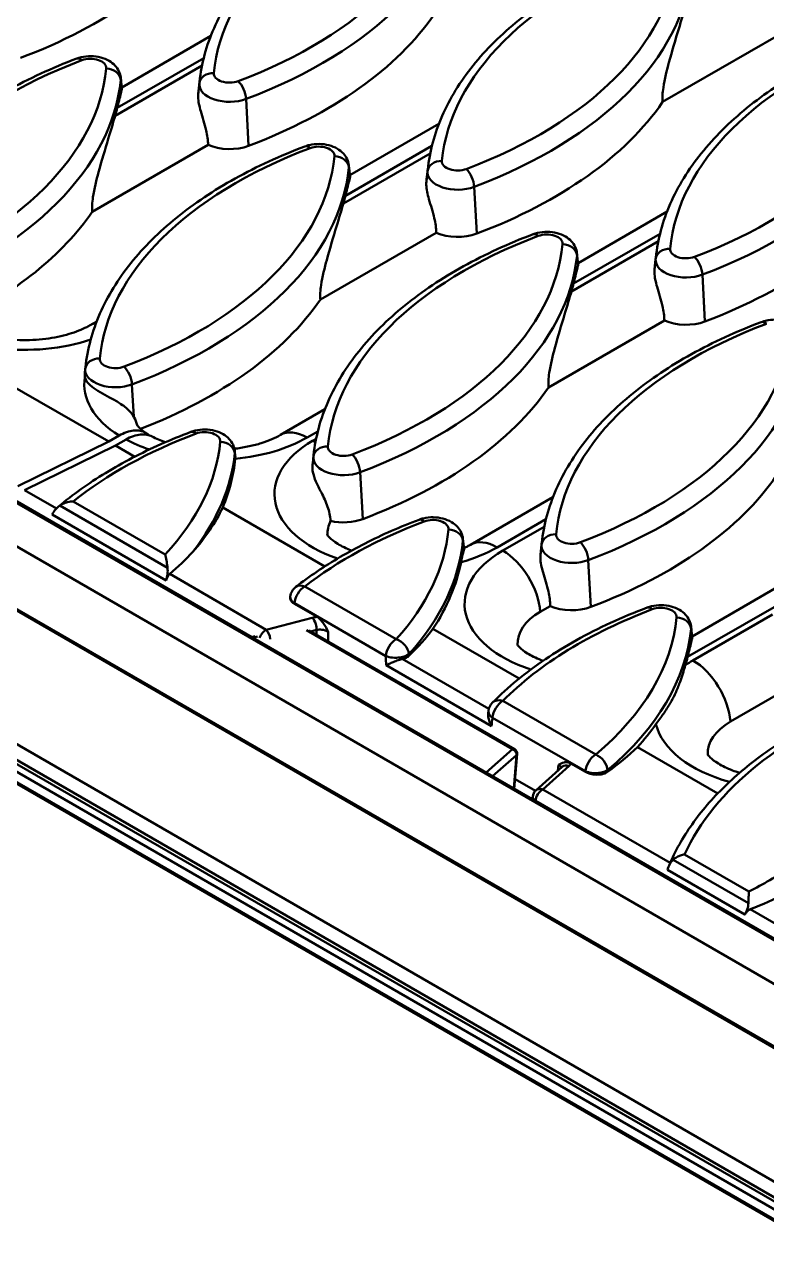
# Model space of a CAD drawing. Header units: millimetres. Extents: x 0 to 2219, y -32 to 1188.
# Drawn here: x 194.9 to 225.6, y 171.1 to 222 of the extents above; entities that cross this region are included whole.
import ezdxf

# ---------------------------------------------------------------- set-up
doc = ezdxf.new("R2010")
doc.units = ezdxf.units.MM
doc.header["$LTSCALE"] = 2
doc.layers.add('Sichtbar (ISO)', color=7, linetype='Continuous', lineweight=50)
doc.layers.add('Sichtbar schmal (ISO)', color=7, linetype='Continuous', lineweight=50)

msp = doc.modelspace()

# ---------------------------------------------------------------- linework, layer by layer
at = {"layer": 'Sichtbar (ISO)'}
for p, q in [((198.9602, 219.3924), (202.6393, 221.5165)), ((221.3096, 218.7888), (226.0984, 221.5536)), ((198.9169, 219.7955), (198.9672, 219.3264)), ((202.1743, 219.6226), (202.1326, 219.2337)), ((208.3883, 215.7635), (212.0674, 217.8876)), ((197.7394, 214.2528), (202.5282, 217.0175)), ((208.345, 216.1666), (208.3953, 215.6975)), ((211.6024, 215.9938), (211.5607, 215.6048)), ((217.8163, 212.1346), (221.4955, 214.2588)), ((207.1675, 210.6239), (211.9563, 213.3887)), ((217.7731, 212.5377), (217.8234, 212.0686)), ((221.0305, 212.3649), (220.9888, 211.9759)), ((197.6604, 209.5697), (197.9252, 209.7227)), ((216.5956, 206.995), (221.3843, 209.7598)), ((197.4603, 207.8288), (197.4383, 207.6236)), ((194.1591, 207.2183), (198.4211, 204.7577)), ((205.5171, 205.0336), (207.3533, 206.0938)), ((198.8544, 205.0078), (198.4211, 204.7577)), ((198.4211, 204.7577), (194.6639, 202.9141)), ((194.9467, 202.7508), (198.704, 204.5944)), ((198.704, 204.5944), (199.1373, 204.8445)), ((198.704, 204.5944), (199.4984, 204.1357)), ((203.6309, 204.3728), (203.6537, 204.1603)), ((206.8884, 204.1999), (206.8508, 203.8495)), ((334.6797, 121.4207), (193.2583, 203.0704)), ((213.3738, 200.4975), (216.7814, 202.4649)), ((191.6027, 202.1623), (333.024, 120.5126)), ((203.1326, 202.0375), (207.3514, 199.6017)), ((213.059, 200.7439), (213.1058, 200.3079)), ((216.3165, 200.5711), (216.2747, 200.1821)), ((222.5304, 196.7119), (226.2095, 198.836)), ((205.9203, 198.316), (205.927, 198.3638)), ((205.927, 198.3638), (205.927, 198.3638)), ((206.0955, 198.0573), (207.0303, 197.5175)), ((216.2559, 197.7267), (216.6703, 197.966)), ((215.1992, 192.0494), (206.7124, 196.9493)), ((211.8198, 197.0219), (215.3805, 194.9662)), ((222.4871, 197.115), (222.5375, 196.6459)), ((204.3261, 196.6804), (204.4727, 196.7168)), ((224.1127, 193.1906), (226.0984, 194.3371)), ((214.1019, 193.5487), (214.1126, 193.6295)), ((190.5127, 192.9936), (331.9341, 111.344)), ((215.1798, 190.414), (215.2986, 191.8598)), ((220.2739, 192.1409), (223.5909, 190.2259)), ((217.1564, 191.3194), (216.0716, 190.3482)), ((217.523, 191.4596), (218.1238, 191.1127)), ((215.2129, 190.8171), (216.0541, 190.3315)), ((215.9419, 190.1027), (215.926, 189.9832))]:
    msp.add_line(p, q, dxfattribs=at)
for centre, radius, start, end in [((206.5212, 198.2805), 0.6, 127.94478, 172.01848), ((214.7078, 193.554), 0.6, 135.26659, 172.46904), ((215.0992, 191.8762), 0.2, 355.30307, 60), ((216.3384, 190.0502), 0.4, 131.8371, 172.44909)]:
    msp.add_arc(centre, radius, start, end, dxfattribs=at)
for centre, major_axis, ratio, start_param, end_param in [((183.7747, 230.3093), (20.085, 0), 0.5773503, 5.2921002, 5.9067594), ((193.2028, 226.6804), (20.085, 0), 0.5773503, 5.2921002, 5.9067594), ((202.6309, 223.0515), (20.085, 0), 0.5773503, 5.2921002, 5.9067594), ((179.0607, 220.1485), (19.91, 0), 0.5773503, 6.1148977, 6.1429316), ((203.4135, 217.6769), (-1.445, 0), 0.5773503, 0.9113221, 2.1505075), ((212.059, 219.4227), (20.085, 0), 0.5773503, 5.2921002, 5.9067594), ((188.4888, 216.5196), (19.91, 0), 0.5773503, 6.1148977, 6.1429316), ((179.0607, 218.5155), (20.085, 0), 0.5773503, 5.4166138, 5.9067594), ((212.8416, 214.048), (-1.445, 0), 0.5773503, 0.9113221, 2.1505075), ((197.9169, 212.8907), (19.91, 0), 0.5773503, 6.1148977, 6.1429316), ((188.4888, 214.8866), (20.085, 0), 0.5773503, 5.3071144, 5.9067594), ((222.2697, 210.4191), (-1.445, 0), 0.5773503, 0.9113221, 2.1505075), ((198.6995, 207.516), (-1.27, 0), 0.5773503, 6.2270729, 6.4076939), ((217.3101, 206.9125), (-19.91, 0), 0.5773503, 6.221282, 6.2270729), ((197.9169, 211.2577), (20.085, 0), 0.5773503, 5.2921002, 5.9067594), ((183.7747, 204.7257), (19.91, 0), 0.5773503, 6.0471357, 6.2245027), ((203.5877, 202.21), (-0.1295, -2.2667), 0.0319642, 3.7436046, 3.7659191), ((207.345, 207.6288), (20.085, 0), 0.5773503, 5.2921002, 5.9067594), ((183.8669, 205.4081), (-19.832, 1.2008), 0.5326124, 2.7438187, 2.9321603), ((210.6619, 200.9564), (-3.2, 0), 0.5773503, 5.9963213, 6.318229), ((208.1275, 202.2542), (-1.445, 0), 0.5773503, 1.191619, 2.1505075), ((193.2464, 203.1162), (10.167, 1.2667), 0.6481527, 5.4865256, 5.6452602), ((193.2028, 201.0969), (19.91, 0), 0.5773503, 5.9208095, 6.168364), ((217.5556, 198.6253), (-1.445, 0), 0.5773503, 0.9113221, 2.1505075), ((218.5187, 196.4203), (-3.2, 0), 0.5773503, 5.4977871, 6.318229), ((193.295, 201.6431), (-19.8466, 1.2017), 0.5326124, 2.6852934, 2.8054483), ((202.6309, 197.468), (19.91, 0), 0.5773503, 6.113211, 6.1429316), ((202.6309, 197.468), (19.91, 0), 0.5773503, 5.801332, 5.8919846), ((226.3754, 191.8842), (-3.2, 0), 0.5773503, 5.4977871, 6.318229), ((202.7232, 197.878), (-19.8612, 1.2026), 0.5326124, 2.5664019, 2.685694), ((234.2068, 185.3073), (13.0155, -0.0372), 0.6083226, 2.8830023, 2.885362), ((219.406, 190.2201), (11.3916, 1.4861), 0.5243692, 5.1494974, 5.3011104)]:
    msp.add_ellipse(centre, major_axis=major_axis, ratio=ratio, start_param=start_param, end_param=end_param, dxfattribs=at)
for points, knots in [([(211.2452, 228.7485), (210.2204, 228.3611), (209.2554, 227.9176), (207.4771, 226.9308), (206.6637, 226.3876), (205.2165, 225.2158), (204.5826, 224.5871), (203.519, 223.2607), (203.0894, 222.5628), (202.4573, 221.1199), (202.2551, 220.3747), (202.1743, 219.6226)], [2.93590568, 2.93590568, 2.93590568, 2.93590568, 3.12174204, 3.12174204, 3.30757839, 3.30757839, 3.49341475, 3.49341475, 3.67925111, 3.67925111, 3.86508746, 3.86508746, 3.86508746, 3.86508746]), ([(220.6733, 225.1196), (219.6485, 224.7322), (218.6835, 224.2887), (216.9052, 223.302), (216.0918, 222.7587), (214.6446, 221.5869), (214.0107, 220.9582), (212.9471, 219.6318), (212.5175, 218.934), (211.8853, 217.491), (211.6832, 216.7459), (211.6024, 215.9938)], [2.93590568, 2.93590568, 2.93590568, 2.93590568, 3.12174204, 3.12174204, 3.30757839, 3.30757839, 3.49341475, 3.49341475, 3.67925111, 3.67925111, 3.86508746, 3.86508746, 3.86508746, 3.86508746]), ([(222.2596, 222.7592), (222.1802, 222.4899), (222.0838, 222.1646), (221.8475, 221.3787), (221.7025, 220.9067), (221.4885, 220.1184), (221.3913, 219.7328), (221.3258, 219.2858), (221.313, 219.1733), (221.3019, 218.966), (221.3029, 218.8708), (221.3096, 218.7888)], [-1.1741314, -1.1741314, -1.1741314, -1.1741314, -0.8282199, -0.8282199, -0.4165788, -0.4165788, -0.1554996, -0.1554996, -0.0777498, -0.0777498, -0.0059838, -0.0059838, -0.0059838, -0.0059838]), ([(230.1013, 221.4907), (229.0765, 221.1033), (228.1116, 220.6598), (226.3333, 219.6731), (225.5199, 219.1299), (224.0727, 217.958), (223.4388, 217.3293), (222.3752, 216.003), (221.9456, 215.3051), (221.3134, 213.8621), (221.1113, 213.117), (221.0305, 212.3649)], [2.93590568, 2.93590568, 2.93590568, 2.93590568, 3.12174204, 3.12174204, 3.30757839, 3.30757839, 3.49341475, 3.49341475, 3.67925111, 3.67925111, 3.86508746, 3.86508746, 3.86508746, 3.86508746]), ([(198.9169, 219.7955), (198.9069, 219.8883), (198.8808, 219.9775), (198.8029, 220.1461), (198.7488, 220.223), (198.6143, 220.3703), (198.5308, 220.4341), (198.3318, 220.5524), (198.2138, 220.5985), (197.9605, 220.665), (197.8243, 220.6822), (197.5526, 220.6848), (197.4172, 220.6705), (197.2235, 220.6244), (197.1628, 220.6061), (197.103, 220.5835)], [0.8473015, 0.8473015, 0.8473015, 0.8473015, 1.0461813, 1.0461813, 1.2705319, 1.2705319, 1.5560441, 1.5560441, 1.9290652, 1.9290652, 2.3395873, 2.3395873, 2.7469542, 2.7469542, 2.9359057, 2.9359057, 2.9359057, 2.9359057]), ([(197.103, 220.5835), (196.0782, 220.1961), (195.1133, 219.7526), (193.335, 218.7659), (192.5216, 218.2227), (191.0744, 217.0508), (190.4404, 216.4221), (189.3769, 215.0958), (188.9473, 214.3979), (188.3151, 212.9549), (188.1129, 212.2098), (188.0322, 211.4577)], [2.93590568, 2.93590568, 2.93590568, 2.93590568, 3.12174204, 3.12174204, 3.30757839, 3.30757839, 3.49341475, 3.49341475, 3.67925111, 3.67925111, 3.86508746, 3.86508746, 3.86508746, 3.86508746]), ([(198.9624, 219.2874), (198.96, 219.2793), (198.9576, 219.2709), (198.9161, 219.1255), (198.8658, 218.9135), (198.7984, 218.6365), (198.787, 218.5899), (198.7752, 218.5415)], [0.70958265, 0.70958265, 0.70958265, 0.70958265, 0.73010989, 0.73010989, 1.0546565, 1.0546565, 1.11670002, 1.11670002, 1.11670002, 1.11670002]), ([(202.1224, 219.1361), (202.1248, 219.1598), (202.1272, 219.1833), (202.1307, 219.2157), (202.1316, 219.2247), (202.1326, 219.2337)], [0.709582647, 0.709582647, 0.709582647, 0.709582647, 0.73010989, 0.73010989, 0.738013886, 0.738013886, 0.738013886, 0.738013886]), ([(202.5282, 217.0175), (202.5248, 217.2056), (202.4973, 217.4098), (202.3889, 217.8816), (202.2979, 218.1523), (202.1992, 218.5023), (202.1722, 218.6065), (202.1324, 218.8091), (202.1201, 218.9076), (202.1164, 219.0422), (202.118, 219.0895), (202.1224, 219.1361)], [0.04336489, 0.04336489, 0.04336489, 0.04336489, 0.19996601, 0.19996601, 0.39993202, 0.39993202, 0.47560066, 0.47560066, 0.55126929, 0.55126929, 0.59299387, 0.59299387, 0.59299387, 0.59299387]), ([(198.6894, 218.2231), (198.6099, 217.9538), (198.5136, 217.6285), (198.2773, 216.8426), (198.1323, 216.3706), (197.9183, 215.5823), (197.8211, 215.1967), (197.7555, 214.7497), (197.7428, 214.6372), (197.7317, 214.43), (197.7326, 214.3347), (197.7394, 214.2528)], [-1.1741314, -1.1741314, -1.1741314, -1.1741314, -0.8282199, -0.8282199, -0.4165788, -0.4165788, -0.1554996, -0.1554996, -0.0777498, -0.0777498, -0.0059838, -0.0059838, -0.0059838, -0.0059838]), ([(206.5311, 216.9546), (205.5063, 216.5672), (204.5414, 216.1237), (202.7631, 215.137), (201.9497, 214.5938), (200.5025, 213.4219), (199.8685, 212.7932), (198.805, 211.4669), (198.3754, 210.769), (197.7432, 209.3261), (197.541, 208.5809), (197.4603, 207.8288)], [2.93590568, 2.93590568, 2.93590568, 2.93590568, 3.12174204, 3.12174204, 3.30757839, 3.30757839, 3.49341475, 3.49341475, 3.67925111, 3.67925111, 3.86508746, 3.86508746, 3.86508746, 3.86508746]), ([(208.345, 216.1666), (208.335, 216.2594), (208.3089, 216.3486), (208.231, 216.5172), (208.1769, 216.5941), (208.0424, 216.7414), (207.9589, 216.8052), (207.7599, 216.9235), (207.6419, 216.9696), (207.3885, 217.0362), (207.2524, 217.0533), (206.9807, 217.0559), (206.8453, 217.0416), (206.6516, 216.9955), (206.5909, 216.9772), (206.5311, 216.9546)], [0.8473015, 0.8473015, 0.8473015, 0.8473015, 1.0461813, 1.0461813, 1.2705319, 1.2705319, 1.5560441, 1.5560441, 1.9290652, 1.9290652, 2.3395873, 2.3395873, 2.7469542, 2.7469542, 2.9359057, 2.9359057, 2.9359057, 2.9359057]), ([(208.3905, 215.6585), (208.3881, 215.6504), (208.3857, 215.6421), (208.3442, 215.4967), (208.2939, 215.2846), (208.2265, 215.0076), (208.2151, 214.961), (208.2033, 214.9126)], [0.70958265, 0.70958265, 0.70958265, 0.70958265, 0.73010989, 0.73010989, 1.0546565, 1.0546565, 1.11670002, 1.11670002, 1.11670002, 1.11670002]), ([(211.5505, 215.5072), (211.5529, 215.5309), (211.5553, 215.5545), (211.5588, 215.5869), (211.5597, 215.5959), (211.5607, 215.6048)], [0.709582647, 0.709582647, 0.709582647, 0.709582647, 0.73010989, 0.73010989, 0.738013886, 0.738013886, 0.738013886, 0.738013886]), ([(211.9563, 213.3887), (211.9529, 213.5768), (211.9254, 213.781), (211.817, 214.2527), (211.726, 214.5234), (211.6273, 214.8735), (211.6002, 214.9777), (211.5605, 215.1802), (211.5482, 215.2787), (211.5445, 215.4133), (211.5461, 215.4607), (211.5505, 215.5072)], [0.04336489, 0.04336489, 0.04336489, 0.04336489, 0.19996601, 0.19996601, 0.39993202, 0.39993202, 0.47560066, 0.47560066, 0.55126929, 0.55126929, 0.59299387, 0.59299387, 0.59299387, 0.59299387]), ([(208.1175, 214.5942), (208.038, 214.3249), (207.9416, 213.9997), (207.7054, 213.2137), (207.5604, 212.7417), (207.3463, 211.9534), (207.2492, 211.5678), (207.1836, 211.1208), (207.1708, 211.0083), (207.1598, 210.8011), (207.1607, 210.7058), (207.1675, 210.6239)], [-1.1741314, -1.1741314, -1.1741314, -1.1741314, -0.8282199, -0.8282199, -0.4165788, -0.4165788, -0.1554996, -0.1554996, -0.0777498, -0.0777498, -0.0059838, -0.0059838, -0.0059838, -0.0059838]), ([(215.9592, 213.3257), (214.9344, 212.9383), (213.9695, 212.4949), (212.1911, 211.5081), (211.3778, 210.9649), (209.9306, 209.793), (209.2966, 209.1644), (208.2331, 207.838), (207.8034, 207.1401), (207.1713, 205.6972), (206.9691, 204.952), (206.8884, 204.1999)], [2.93590568, 2.93590568, 2.93590568, 2.93590568, 3.12174204, 3.12174204, 3.30757839, 3.30757839, 3.49341475, 3.49341475, 3.67925111, 3.67925111, 3.86508746, 3.86508746, 3.86508746, 3.86508746]), ([(217.7731, 212.5377), (217.7631, 212.6305), (217.737, 212.7197), (217.6591, 212.8884), (217.605, 212.9652), (217.4705, 213.1126), (217.3869, 213.1764), (217.188, 213.2947), (217.07, 213.3407), (216.8166, 213.4073), (216.6805, 213.4245), (216.4088, 213.4271), (216.2734, 213.4127), (216.0797, 213.3667), (216.019, 213.3483), (215.9592, 213.3257)], [0.8473015, 0.8473015, 0.8473015, 0.8473015, 1.0461813, 1.0461813, 1.2705319, 1.2705319, 1.5560441, 1.5560441, 1.9290652, 1.9290652, 2.3395873, 2.3395873, 2.7469542, 2.7469542, 2.9359057, 2.9359057, 2.9359057, 2.9359057]), ([(217.8186, 212.0296), (217.8162, 212.0215), (217.8138, 212.0132), (217.7723, 211.8678), (217.722, 211.6558), (217.6545, 211.3787), (217.6432, 211.3322), (217.6314, 211.2838)], [0.70958265, 0.70958265, 0.70958265, 0.70958265, 0.73010989, 0.73010989, 1.0546565, 1.0546565, 1.11670002, 1.11670002, 1.11670002, 1.11670002]), ([(221.3843, 209.7598), (221.381, 209.9479), (221.3535, 210.1521), (221.2451, 210.6239), (221.154, 210.8945), (221.0554, 211.2446), (221.0283, 211.3488), (220.9886, 211.5514), (220.9763, 211.6498), (220.9726, 211.7844), (220.9742, 211.8318), (220.9786, 211.8783)], [0.04336489, 0.04336489, 0.04336489, 0.04336489, 0.19996601, 0.19996601, 0.39993202, 0.39993202, 0.47560066, 0.47560066, 0.55126929, 0.55126929, 0.59299387, 0.59299387, 0.59299387, 0.59299387]), ([(220.9786, 211.8783), (220.981, 211.902), (220.9834, 211.9256), (220.9868, 211.958), (220.9878, 211.967), (220.9888, 211.9759)], [0.709582647, 0.709582647, 0.709582647, 0.709582647, 0.73010989, 0.73010989, 0.738013886, 0.738013886, 0.738013886, 0.738013886]), ([(217.5456, 210.9653), (217.4661, 210.696), (217.3697, 210.3708), (217.1335, 209.5849), (216.9885, 209.1129), (216.7744, 208.3246), (216.6773, 207.939), (216.6117, 207.492), (216.5989, 207.3794), (216.5879, 207.1722), (216.5888, 207.0769), (216.5956, 206.995)], [-1.1741314, -1.1741314, -1.1741314, -1.1741314, -0.8282199, -0.8282199, -0.4165788, -0.4165788, -0.1554996, -0.1554996, -0.0777498, -0.0777498, -0.0059838, -0.0059838, -0.0059838, -0.0059838]), ([(191.7367, 209.9861), (191.7367, 209.9861), (191.7706, 209.9212), (191.9628, 209.7476), (192.0854, 209.6561), (192.4133, 209.4686), (192.6206, 209.3726), (193.1139, 209.1972), (193.404, 209.1195), (194.0414, 209.0027), (194.3907, 208.9659), (195.1049, 208.9454), (195.4697, 208.9629), (196.163, 209.0498), (196.4917, 209.1187), (197.0665, 209.2891), (197.3154, 209.3892), (197.5685, 209.5183), (197.6159, 209.5441), (197.6604, 209.5697)], [4.1990628, 4.1990628, 4.1990628, 4.1990628, 4.4955501, 4.4955501, 4.7170805, 4.7170805, 4.9459551, 4.9459551, 5.1905474, 5.1905474, 5.4480945, 5.4480945, 5.7114814, 5.7114814, 5.9721209, 5.9721209, 6.2215073, 6.2215073, 6.2831853, 6.2831853, 6.2831853, 6.2831853]), ([(225.3873, 209.6969), (224.3625, 209.3095), (223.3975, 208.866), (221.6192, 207.8793), (220.8059, 207.336), (219.3586, 206.1642), (218.7247, 205.5355), (217.6612, 204.2091), (217.2315, 203.5112), (216.5994, 202.0683), (216.3972, 201.3232), (216.3165, 200.5711)], [2.93590568, 2.93590568, 2.93590568, 2.93590568, 3.12174204, 3.12174204, 3.30757839, 3.30757839, 3.49341475, 3.49341475, 3.67925111, 3.67925111, 3.86508746, 3.86508746, 3.86508746, 3.86508746]), ([(227.2012, 208.9088), (227.1912, 209.0017), (227.1651, 209.0909), (227.0872, 209.2595), (227.0331, 209.3364), (226.8986, 209.4837), (226.815, 209.5475), (226.6161, 209.6658), (226.4981, 209.7118), (226.2447, 209.7784), (226.1086, 209.7956), (225.8369, 209.7982), (225.7014, 209.7839), (225.5078, 209.7378), (225.4471, 209.7195), (225.3873, 209.6969)], [0.8473015, 0.8473015, 0.8473015, 0.8473015, 1.0461813, 1.0461813, 1.2705319, 1.2705319, 1.5560441, 1.5560441, 1.9290652, 1.9290652, 2.3395873, 2.3395873, 2.7469542, 2.7469542, 2.9359057, 2.9359057, 2.9359057, 2.9359057]), ([(199.4576, 205.7836), (199.4076, 205.8677), (199.3485, 205.9447), (199.1689, 206.1369), (199.0315, 206.2449), (198.7418, 206.4312), (198.6022, 206.5085), (198.323, 206.6584), (198.1902, 206.7278), (197.9411, 206.8715), (197.8288, 206.9433), (197.6251, 207.1061), (197.542, 207.1961), (197.4661, 207.335), (197.4491, 207.3798), (197.4393, 207.425)], [-3.17667863, -3.17667863, -3.17667863, -3.17667863, -3.08462917, -3.08462917, -2.93003055, -2.93003055, -2.80719283, -2.80719283, -2.69575423, -2.69575423, -2.58710094, -2.58710094, -2.46310201, -2.46310201, -2.40549735, -2.40549735, -2.40549735, -2.40549735]), ([(199.5981, 205.4418), (199.5695, 205.5533), (199.5284, 205.6575), (199.4694, 205.7634), (199.4636, 205.7735), (199.4576, 205.7836)], [-1.64303488, -1.64303488, -1.64303488, -1.64303488, -1.53496134, -1.53496134, -1.52336274, -1.52336274, -1.52336274, -1.52336274]), ([(199.5934, 205.45), (199.5934, 205.45), (199.5969, 205.4428), (199.6175, 205.4125), (199.637, 205.3869), (199.6976, 205.3218), (199.7388, 205.2824), (199.8448, 205.1954), (199.9095, 205.1479), (199.9857, 205.099)], [4.19906285, 4.19906285, 4.19906285, 4.19906285, 4.30112673, 4.30112673, 4.42062791, 4.42062791, 4.54012909, 4.54012909, 4.65963027, 4.65963027, 4.65963027, 4.65963027]), ([(201.8171, 205.1608), (201.3909, 204.9997), (200.9751, 204.8289), (200.1664, 204.4688), (199.7736, 204.2795), (199.0133, 203.8833), (198.6458, 203.6763), (197.9382, 203.2458), (197.5981, 203.0223), (196.9473, 202.5595), (196.6367, 202.3204), (196.3417, 202.0739)], [2.93590568, 2.93590568, 2.93590568, 2.93590568, 3.01318564, 3.01318564, 3.0904656, 3.0904656, 3.16774556, 3.16774556, 3.24502552, 3.24502552, 3.32230547, 3.32230547, 3.32230547, 3.32230547]), ([(200.0885, 205.0194), (200.0462, 205.0583), (200.0011, 205.0912), (199.8878, 205.1565), (199.8068, 205.1876), (199.6325, 205.2214), (199.5392, 205.2239), (199.3616, 205.2063), (199.261, 205.1845), (199.0555, 205.113), (198.9505, 205.0633), (198.8544, 205.0078)], [1.96903687, 1.96903687, 1.96903687, 1.96903687, 2.03696753, 2.03696753, 2.13889218, 2.13889218, 2.24081682, 2.24081682, 2.34274106, 2.34274106, 2.44466529, 2.44466529, 2.44466529, 2.44466529]), ([(199.1373, 204.8445), (199.2334, 204.9), (199.3383, 204.9497), (199.5439, 205.0212), (199.6445, 205.043), (199.822, 205.0606), (199.9154, 205.0581), (200.0782, 205.0266), (200.1491, 205.0011), (200.211, 204.9691)], [0.81473835, 0.81473835, 0.81473835, 0.81473835, 0.91666259, 0.91666259, 1.01858683, 1.01858683, 1.12051147, 1.12051147, 1.20896858, 1.20896858, 1.20896858, 1.20896858]), ([(200.211, 204.9691), (200.2921, 204.9269), (200.3808, 204.885), (200.5669, 204.8063), (200.6635, 204.7694), (200.7654, 204.7344)], [4.76403988, 4.76403988, 4.76403988, 4.76403988, 4.86554949, 4.86554949, 4.96167414, 4.96167414, 4.96167414, 4.96167414]), ([(203.6309, 204.3728), (203.621, 204.4656), (203.5949, 204.5548), (203.5169, 204.7234), (203.4629, 204.8003), (203.3283, 204.9476), (203.2448, 205.0114), (203.0459, 205.1297), (202.9279, 205.1758), (202.6745, 205.2423), (202.5383, 205.2595), (202.2666, 205.2621), (202.1312, 205.2478), (201.9376, 205.2017), (201.8768, 205.1834), (201.8171, 205.1608)], [0.8473015, 0.8473015, 0.8473015, 0.8473015, 1.0461813, 1.0461813, 1.2705319, 1.2705319, 1.5560441, 1.5560441, 1.9290652, 1.9290652, 2.3395873, 2.3395873, 2.7469542, 2.7469542, 2.9359057, 2.9359057, 2.9359057, 2.9359057]), ([(203.616, 204.4634), (203.6362, 204.4657), (203.6562, 204.4682), (203.8652, 204.4944), (204.0493, 204.5257), (204.4016, 204.6015), (204.5698, 204.6461), (204.8842, 204.7451), (205.0304, 204.7997), (205.2954, 204.9142), (205.4142, 204.9742), (205.5171, 205.0336)], [5.69668272, 5.69668272, 5.69668272, 5.69668272, 5.71180925, 5.71180925, 5.85465326, 5.85465326, 5.99749728, 5.99749728, 6.14034129, 6.14034129, 6.28318531, 6.28318531, 6.28318531, 6.28318531]), ([(207.5927, 201.4792), (207.5786, 201.6832), (207.5315, 201.8814), (207.395, 202.2736), (207.3033, 202.4658), (207.1315, 202.8099), (207.0528, 202.9614), (206.9276, 203.2479), (206.8815, 203.3769), (206.8393, 203.5937), (206.8337, 203.681), (206.8419, 203.7637)], [-2.90382517, -2.90382517, -2.90382517, -2.90382517, -2.75238147, -2.75238147, -2.58927548, -2.58927548, -2.45274921, -2.45274921, -2.33019585, -2.33019585, -2.2399322, -2.2399322, -2.2399322, -2.2399322]), ([(196.0826, 201.7448), (196.1235, 201.8192), (196.1721, 201.8933), (196.2717, 202.0127), (196.3366, 202.0741), (196.4008, 202.1187)], [0.02809216, 0.02809216, 0.02809216, 0.02809216, 0.08694069, 0.08694069, 0.14551448, 0.14551448, 0.14551448, 0.14551448]), ([(196.4008, 202.1187), (196.4383, 202.1442), (196.4787, 202.1668), (196.5857, 202.2168), (196.655, 202.2404), (196.7995, 202.2749), (196.8754, 202.2855), (196.9519, 202.2892), (196.9529, 202.2892), (196.9538, 202.2893)], [0.39965772, 0.39965772, 0.39965772, 0.39965772, 0.43535003, 0.43535003, 0.49020258, 0.49020258, 0.547078, 0.547078, 0.54779707, 0.54779707, 0.54779707, 0.54779707]), ([(211.2452, 201.5319), (210.855, 201.3844), (210.4736, 201.2288), (209.7297, 200.9021), (209.3674, 200.7309), (208.6636, 200.3736), (208.3221, 200.1875), (207.6617, 199.8012), (207.3428, 199.601), (206.7291, 199.1872), (206.4343, 198.9736), (206.1522, 198.7537)], [2.93590568, 2.93590568, 2.93590568, 2.93590568, 3.00665121, 3.00665121, 3.07739675, 3.07739675, 3.14814228, 3.14814228, 3.21888782, 3.21888782, 3.28963335, 3.28963335, 3.28963335, 3.28963335]), ([(213.059, 200.7439), (213.0491, 200.8367), (213.023, 200.9259), (212.945, 201.0945), (212.891, 201.1714), (212.7564, 201.3187), (212.6729, 201.3825), (212.474, 201.5008), (212.356, 201.5469), (212.1026, 201.6135), (211.9664, 201.6306), (211.6947, 201.6332), (211.5593, 201.6189), (211.3656, 201.5728), (211.3049, 201.5545), (211.2452, 201.5319)], [0.8473015, 0.8473015, 0.8473015, 0.8473015, 1.0461813, 1.0461813, 1.2705319, 1.2705319, 1.5560441, 1.5560441, 1.9290652, 1.9290652, 2.3395873, 2.3395873, 2.7469542, 2.7469542, 2.9359057, 2.9359057, 2.9359057, 2.9359057]), ([(207.4502, 200.9139), (207.4502, 200.9139), (207.4504, 200.9134), (207.4554, 200.904), (207.4838, 200.8561), (207.6274, 200.7156), (207.7375, 200.6266), (208.0399, 200.4413), (208.2328, 200.345), (208.4578, 200.2581)], [4.19906285, 4.19906285, 4.19906285, 4.19906285, 4.2256869, 4.2256869, 4.45978834, 4.45978834, 4.68262114, 4.68262114, 4.90843296, 4.90843296, 4.90843296, 4.90843296]), ([(213.1006, 200.357), (213.1034, 200.3583), (213.1063, 200.3596), (213.1334, 200.3722), (213.1571, 200.3834), (213.2035, 200.4061), (213.2261, 200.4175), (213.2703, 200.4403), (213.2918, 200.4518), (213.3337, 200.4747), (213.3541, 200.4861), (213.3738, 200.4975)], [6.17007287, 6.17007287, 6.17007287, 6.17007287, 6.17332391, 6.17332391, 6.20078926, 6.20078926, 6.22825461, 6.22825461, 6.25571996, 6.25571996, 6.28318531, 6.28318531, 6.28318531, 6.28318531]), ([(200.7552, 200.0945), (200.7554, 200.0938), (200.7556, 200.0931), (200.7733, 200.0231), (200.7906, 199.9421), (200.8215, 199.7702), (200.8358, 199.6781), (200.8497, 199.5694), (200.851, 199.5591), (200.8522, 199.5486)], [-0.00091649, -0.00091649, -0.00091649, -0.00091649, 0, 0, 0.090785, 0.090785, 0.17350069, 0.17350069, 0.18210072, 0.18210072, 0.18210072, 0.18210072]), ([(213.1006, 200.2727), (213.0904, 200.2423), (213.0797, 200.2058), (213.0425, 200.0666), (213.0133, 199.9385), (212.9817, 199.7799)], [-1.21609444, -1.21609444, -1.21609444, -1.21609444, -1.12590236, -1.12590236, -0.91996796, -0.91996796, -0.91996796, -0.91996796]), ([(216.6703, 197.966), (216.667, 198.154), (216.6394, 198.3583), (216.5311, 198.83), (216.44, 199.1007), (216.3413, 199.4507), (216.3143, 199.5549), (216.2746, 199.7575), (216.2623, 199.856), (216.2585, 199.9906), (216.2601, 200.0379), (216.2646, 200.0845)], [0.04336489, 0.04336489, 0.04336489, 0.04336489, 0.19996601, 0.19996601, 0.39993202, 0.39993202, 0.47560066, 0.47560066, 0.55126929, 0.55126929, 0.59299387, 0.59299387, 0.59299387, 0.59299387]), ([(216.2646, 200.0845), (216.267, 200.1082), (216.2694, 200.1318), (216.2728, 200.1642), (216.2738, 200.1731), (216.2747, 200.1821)], [0.709582647, 0.709582647, 0.709582647, 0.709582647, 0.73010989, 0.73010989, 0.738013886, 0.738013886, 0.738013886, 0.738013886]), ([(200.8522, 199.5486), (200.8625, 199.4588), (200.8612, 199.355), (200.8405, 199.1895), (200.8215, 199.1039), (200.7972, 199.0229)], [0.94311037, 0.94311037, 0.94311037, 0.94311037, 1.01350345, 1.01350345, 1.07286695, 1.07286695, 1.07286695, 1.07286695]), ([(200.7972, 199.0229), (200.7993, 199.0299), (200.8015, 199.0369), (200.8171, 199.0848), (200.8317, 199.1241), (200.8668, 199.1991), (200.888, 199.234), (200.9147, 199.2644), (200.9172, 199.2672), (200.9209, 199.271), (200.922, 199.2722), (200.924, 199.2742), (200.9248, 199.2751), (200.9265, 199.2767), (200.9273, 199.2774), (200.9291, 199.2792), (200.9302, 199.2802), (200.934, 199.2837), (200.9367, 199.2861), (200.94, 199.2889), (200.9406, 199.2894), (200.9412, 199.2899)], [-0.444556359, -0.444556359, -0.444556359, -0.444556359, -0.438906935, -0.438906935, -0.405386822, -0.405386822, -0.367766363, -0.367766363, -0.363884003, -0.363884003, -0.362164489, -0.362164489, -0.360892996, -0.360892996, -0.35971547, -0.35971547, -0.358113398, -0.358113398, -0.354152922, -0.354152922, -0.353296811, -0.353296811, -0.353296811, -0.353296811]), ([(205.9203, 198.316), (205.9181, 198.3006), (205.9181, 198.2842), (205.927, 198.2278), (205.9465, 198.1888), (206.007, 198.1178), (206.0467, 198.0854), (206.0955, 198.0573)], [0.079036669, 0.079036669, 0.079036669, 0.079036669, 0.096466788, 0.096466788, 0.135453497, 0.135453497, 0.17232155, 0.17232155, 0.17232155, 0.17232155]), ([(220.6733, 197.903), (220.1532, 197.7065), (219.6486, 197.4954), (218.6743, 197.0461), (218.2047, 196.8078), (217.3046, 196.3056), (216.8741, 196.0417), (216.056, 195.4901), (215.6683, 195.2024), (214.9393, 194.6052), (214.598, 194.2957), (214.2816, 193.9762)], [2.93590568, 2.93590568, 2.93590568, 2.93590568, 3.03020698, 3.03020698, 3.12450827, 3.12450827, 3.21880957, 3.21880957, 3.31311087, 3.31311087, 3.40741216, 3.40741216, 3.40741216, 3.40741216]), ([(222.4871, 197.115), (222.4771, 197.2078), (222.4511, 197.297), (222.3731, 197.4657), (222.319, 197.5425), (222.1845, 197.6899), (222.101, 197.7537), (221.9021, 197.8719), (221.7841, 197.918), (221.5307, 197.9846), (221.3945, 198.0017), (221.1228, 198.0043), (220.9874, 197.99), (220.7937, 197.944), (220.733, 197.9256), (220.6733, 197.903)], [0.8473015, 0.8473015, 0.8473015, 0.8473015, 1.0461813, 1.0461813, 1.2705319, 1.2705319, 1.5560441, 1.5560441, 1.9290652, 1.9290652, 2.3395873, 2.3395873, 2.7469542, 2.7469542, 2.9359057, 2.9359057, 2.9359057, 2.9359057]), ([(207.4946, 196.9), (207.4943, 196.9006), (207.494, 196.9011), (207.4359, 197.0145), (207.3741, 197.1348), (207.2654, 197.2935), (207.2131, 197.3639), (207.1102, 197.463), (207.0706, 197.4943), (207.0302, 197.5176)], [-0.00048942, -0.00048942, -0.00048942, -0.00048942, 0, 0, 0.09510217, 0.09510217, 0.13830647, 0.13830647, 0.1631781, 0.1631781, 0.1631781, 0.1631781]), ([(215.3069, 196.3778), (215.3069, 196.3778), (215.3071, 196.3775), (215.311, 196.3699), (215.3369, 196.3252), (215.4727, 196.1894), (215.5796, 196.1011), (215.8766, 195.916), (216.0671, 195.8192), (216.3162, 195.7213), (216.3428, 195.7112), (216.3697, 195.7012)], [4.19906285, 4.19906285, 4.19906285, 4.19906285, 4.22111643, 4.22111643, 4.45064741, 4.45064741, 4.67400099, 4.67400099, 4.9002335, 4.9002335, 4.92668536, 4.92668536, 4.92668536, 4.92668536]), ([(222.5327, 196.6069), (222.5303, 196.5988), (222.5278, 196.5905), (222.4864, 196.4451), (222.436, 196.2331), (222.3686, 195.956), (222.3572, 195.9094), (222.3454, 195.861)], [0.70958265, 0.70958265, 0.70958265, 0.70958265, 0.73010989, 0.73010989, 1.0546565, 1.0546565, 1.11670002, 1.11670002, 1.11670002, 1.11670002]), ([(210.5549, 195.7801), (210.5319, 195.7753), (210.5082, 195.7694), (210.4502, 195.7533), (210.416, 195.7424), (210.3153, 195.708), (210.2466, 195.6809), (210.1196, 195.6275), (210.0638, 195.6029), (209.9664, 195.5588), (209.9234, 195.5388), (209.8854, 195.5207), (209.8849, 195.5205), (209.8844, 195.5202)], [-0.21261063, -0.21261063, -0.21261063, -0.21261063, -0.19124469, -0.19124469, -0.16117414, -0.16117414, -0.10207584, -0.10207584, -0.0495061, -0.0495061, 0, 0, 0.00067841, 0.00067841, 0.00067841, 0.00067841]), ([(210.5549, 195.7801), (210.6128, 195.7921), (210.6663, 195.8093), (210.7595, 195.8521), (210.7991, 195.8777), (210.8291, 195.9066)], [0.000091632, 0.000091632, 0.000091632, 0.000091632, 0.048175521, 0.048175521, 0.096308698, 0.096308698, 0.096308698, 0.096308698]), ([(222.254, 195.5235), (222.2418, 195.4829), (222.2298, 195.4423), (222.1546, 195.1944), (222.0836, 194.9724), (221.944, 194.6013), (221.8845, 194.4578), (221.7567, 194.1867), (221.6934, 194.0663), (221.5366, 193.7974), (221.4436, 193.6566), (221.2491, 193.378), (221.1453, 193.2371), (221.0368, 193.0849)], [-4.26618003, -4.26618003, -4.26618003, -4.26618003, -4.22163564, -4.22163564, -3.99090017, -3.99090017, -3.83799471, -3.83799471, -3.69946469, -3.69946469, -3.52816137, -3.52816137, -3.35501844, -3.35501844, -3.35501844, -3.35501844]), ([(230.1013, 194.2742), (229.2816, 193.9643), (228.5001, 193.6185), (227.0301, 192.8615), (226.3416, 192.4503), (225.0727, 191.5693), (224.4921, 191.0997), (223.4523, 190.1097), (222.9931, 189.5894), (222.2083, 188.5071), (221.8828, 187.945), (221.6299, 187.3679)], [2.93590568, 2.93590568, 2.93590568, 2.93590568, 3.0845612, 3.0845612, 3.23321672, 3.23321672, 3.38187225, 3.38187225, 3.53052777, 3.53052777, 3.67918329, 3.67918329, 3.67918329, 3.67918329]), ([(214.2393, 193.0059), (214.2389, 193.0066), (214.2385, 193.0073), (214.2051, 193.0669), (214.1769, 193.1285), (214.1313, 193.255), (214.114, 193.321), (214.0962, 193.4458), (214.0956, 193.5009), (214.1019, 193.5487)], [-0.18886564, -0.18886564, -0.18886564, -0.18886564, -0.18835359, -0.18835359, -0.14487221, -0.14487221, -0.09946862, -0.09946862, -0.05613781, -0.05613781, -0.05613781, -0.05613781]), ([(223.1637, 191.8417), (223.1637, 191.8417), (223.164, 191.8411), (223.1699, 191.83), (223.2005, 191.7796), (223.3505, 191.6352), (223.4632, 191.5457), (223.7713, 191.3595), (223.968, 191.2629), (224.2905, 191.1407), (224.3896, 191.1068), (224.4932, 191.075)], [4.19906285, 4.19906285, 4.19906285, 4.19906285, 4.22941946, 4.22941946, 4.46725346, 4.46725346, 4.68972108, 4.68972108, 4.91688208, 4.91688208, 5.01001926, 5.01001926, 5.01001926, 5.01001926]), ([(217.5231, 191.4595), (217.4827, 191.4828), (217.442, 191.4979), (217.3335, 191.5209), (217.2756, 191.5141), (217.1535, 191.4886), (217.0799, 191.4465), (217.0107, 191.4067), (217.0104, 191.4065), (217.01, 191.4063)], [0, 0, 0, 0, 0.04266899, 0.04266899, 0.11679249, 0.11679249, 0.27997507, 0.27997507, 0.28081503, 0.28081503, 0.28081503, 0.28081503]), ([(218.1238, 191.1127), (218.1594, 191.0922), (218.1995, 191.0738), (218.2885, 191.0417), (218.338, 191.0282), (218.4581, 191.0051), (218.5301, 190.9984), (218.6792, 190.9985), (218.7527, 191.0067), (218.8664, 191.0328), (218.9084, 191.0463), (218.9816, 191.0775), (219.0132, 191.0949), (219.0401, 191.1144)], [0, 0, 0, 0, 0.03774752, 0.03774752, 0.07772789, 0.07772789, 0.13088056, 0.13088056, 0.18960436, 0.18960436, 0.2279931, 0.2279931, 0.2637988, 0.2637988, 0.2637988, 0.2637988]), ([(221.747, 187.485), (221.7929, 187.5262), (221.8445, 187.5626), (221.9484, 187.6207), (221.9997, 187.6436), (222.1058, 187.6803), (222.1606, 187.694), (222.2162, 187.7029), (222.217, 187.703), (222.2178, 187.7031)], [0.37614005, 0.37614005, 0.37614005, 0.37614005, 0.42365803, 0.42365803, 0.46560045, 0.46560045, 0.50818732, 0.50818732, 0.50881868, 0.50881868, 0.50881868, 0.50881868]), ([(221.5125, 187.0629), (221.5362, 187.1468), (221.5685, 187.2326), (221.6429, 187.3676), (221.6931, 187.4355), (221.747, 187.485)], [0.02997029, 0.02997029, 0.02997029, 0.02997029, 0.0913638, 0.0913638, 0.14559588, 0.14559588, 0.14559588, 0.14559588]), ([(221.5872, 187.2687), (221.5854, 187.2645), (221.5836, 187.2603), (221.58, 187.2518), (221.5783, 187.2475), (221.5747, 187.239), (221.5729, 187.2348), (221.5694, 187.2263), (221.5676, 187.222), (221.5641, 187.2135), (221.5623, 187.2092), (221.5606, 187.205)], [3.6876802464, 3.6876802464, 3.6876802464, 3.6876802464, 3.688771128, 3.688771128, 3.6898620096, 3.6898620096, 3.6909528912, 3.6909528912, 3.6920437728, 3.6920437728, 3.6931346544, 3.6931346544, 3.6931346544, 3.6931346544]), ([(221.622, 187.3498), (221.6206, 187.3466), (221.6192, 187.3433), (221.617, 187.3382), (221.6162, 187.3365), (221.6149, 187.3335), (221.6144, 187.3323), (221.6133, 187.3298), (221.6128, 187.3286), (221.6117, 187.3259), (221.611, 187.3245), (221.6088, 187.3193), (221.6072, 187.3155), (221.5998, 187.2983), (221.5936, 187.284), (221.5872, 187.2688)], [-0.369997275, -0.369997275, -0.369997275, -0.369997275, -0.36525296, -0.36525296, -0.362832211, -0.362832211, -0.361171136, -0.361171136, -0.359550138, -0.359550138, -0.35760587, -0.35760587, -0.352805524, -0.352805524, -0.336174477, -0.336174477, -0.336174477, -0.336174477]), ([(224.8755, 186.1687), (224.8755, 186.1681), (224.8755, 186.1675), (224.873, 186.1187), (224.8703, 186.0627), (224.865, 185.9409), (224.8623, 185.875), (224.8582, 185.7677), (224.8569, 185.7295), (224.8555, 185.6903)], [-0.00075249, -0.00075249, -0.00075249, -0.00075249, 0, 0, 0.06249259, 0.06249259, 0.1222276, 0.1222276, 0.15329503, 0.15329503, 0.15329503, 0.15329503]), ([(224.8555, 185.6903), (224.8521, 185.6102), (224.8352, 185.5202), (224.7885, 185.3704), (224.7533, 185.2895), (224.7137, 185.2147)], [-0.14711711, -0.14711711, -0.14711711, -0.14711711, -0.08667375, -0.08667375, -0.02798107, -0.02798107, -0.02798107, -0.02798107]), ([(224.7137, 185.2147), (224.7181, 185.223), (224.7228, 185.2312), (224.7475, 185.2734), (224.7696, 185.3055), (224.8237, 185.3681), (224.8564, 185.3964), (224.8956, 185.4192), (224.8993, 185.4212), (224.9047, 185.4241), (224.9063, 185.4249), (224.9092, 185.4263), (224.9104, 185.4269), (224.9127, 185.4281), (224.9138, 185.4286), (224.9164, 185.4298), (224.9179, 185.4305), (224.9232, 185.4329), (224.9269, 185.4345), (224.9319, 185.4365), (224.9331, 185.437), (224.9343, 185.4375)], [-0.460787722, -0.460787722, -0.460787722, -0.460787722, -0.453613238, -0.453613238, -0.423505911, -0.423505911, -0.387472572, -0.387472572, -0.383741174, -0.383741174, -0.382107423, -0.382107423, -0.380906612, -0.380906612, -0.379799553, -0.379799553, -0.378300933, -0.378300933, -0.37463402, -0.37463402, -0.373457297, -0.373457297, -0.373457297, -0.373457297])]:
    msp.add_open_spline(points, degree=3, knots=knots, dxfattribs=at)
for points in [[(198.9672, 219.3264), (198.9684, 219.3157), (198.9667, 219.3025), (198.9624, 219.2874)], [(208.3953, 215.6975), (208.3965, 215.6869), (208.3948, 215.6736), (208.3905, 215.6585)], [(217.8234, 212.0686), (217.8246, 212.058), (217.8229, 212.0447), (217.8186, 212.0296)], [(203.6538, 204.1603), (203.6564, 204.1352), (203.6564, 204.1085), (203.6534, 204.0806)], [(206.8419, 203.7637), (206.8447, 203.7923), (206.8477, 203.8209), (206.8507, 203.8495)], [(213.1058, 200.3079), (213.1069, 200.2983), (213.1052, 200.2864), (213.1006, 200.2727)], [(222.5375, 196.6459), (222.5386, 196.6353), (222.537, 196.622), (222.5327, 196.6069)], [(214.113, 193.6323), (214.113, 193.6324), (214.113, 193.6325), (214.1131, 193.6326)], [(217.1566, 191.3196), (217.1566, 191.3195), (217.1565, 191.3195), (217.1564, 191.3194)], [(217.157, 191.3199), (217.1572, 191.3201), (217.1573, 191.3201), (217.1573, 191.3201)]]:
    msp.add_open_spline(points, degree=3, dxfattribs=at)
at = {"layer": 'Sichtbar schmal (ISO)'}
for p, q in [((202.2792, 220.2956), (198.6894, 218.2231)), ((198.7752, 218.5415), (202.3495, 220.6051)), ((198.9173, 219.7105), (198.9624, 219.2874)), ((202.1675, 219.5563), (202.1224, 219.1361)), ((204.0971, 218.9131), (204.205, 216.9789)), ((211.7073, 216.6668), (208.1175, 214.5942)), ((208.2033, 214.9126), (211.7776, 216.9762)), ((208.3454, 216.0816), (208.3905, 215.6585)), ((211.5956, 215.9274), (211.5505, 215.5072)), ((213.5252, 215.2842), (213.6331, 213.35)), ((217.6314, 211.2838), (221.2056, 213.3474)), ((221.1354, 213.0379), (217.5456, 210.9653)), ((217.7735, 212.4527), (217.8186, 212.0296)), ((221.0237, 212.2985), (220.9786, 211.8783)), ((222.9533, 211.6553), (223.0612, 209.7212)), ((197.4535, 207.7624), (197.4315, 207.5571)), ((199.383, 207.1192), (199.4576, 205.7836)), ((206.6171, 204.9247), (207.0635, 205.1824)), ((206.9932, 204.8729), (206.85, 204.7902)), ((203.6314, 204.2878), (203.6534, 204.0806)), ((206.8816, 204.1336), (206.8419, 203.7637)), ((208.8111, 203.4904), (208.9191, 201.5562)), ((193.1583, 203.0605), (334.5797, 121.4108)), ((196.2578, 201.9938), (194.9467, 202.7508)), ((194.6438, 202.2787), (204.336, 196.6828)), ((196.4008, 202.1187), (200.8522, 199.5486)), ((196.9538, 202.2893), (200.7552, 200.0945)), ((196.0826, 201.7448), (200.7972, 199.0229)), ((214.4738, 200.3886), (216.4916, 201.5535)), ((216.4213, 201.2441), (214.7067, 200.2541)), ((213.0595, 200.6589), (213.1006, 200.2727)), ((216.3097, 200.5047), (216.2646, 200.0845)), ((191.037, 199.8496), (332.4583, 118.2)), ((332.4656, 118.2558), (191.0443, 199.9054)), ((218.2392, 199.8615), (218.3472, 197.9273)), ((204.9294, 196.9873), (200.9412, 199.2899)), ((210.2977, 196.59), (206.5212, 198.7704)), ((206.0955, 198.0573), (206.0985, 198.0792)), ((209.875, 195.8988), (206.0985, 198.0792)), ((222.3454, 195.861), (225.9197, 197.9247)), ((206.8362, 197.484), (204.9294, 196.9873)), ((225.8494, 197.6152), (222.5635, 195.718)), ((206.5899, 196.966), (215.1116, 192.046)), ((206.7752, 196.913), (207.0142, 196.9753)), ((207.0142, 196.9753), (207.011, 196.7769)), ((207.4881, 196.5014), (207.4946, 196.9)), ((222.4875, 197.03), (222.5327, 196.6069)), ((204.3737, 196.6529), (204.5734, 196.7025)), ((209.875, 195.8988), (209.8756, 195.8748)), ((214.1301, 193.716), (210.5549, 195.7801)), ((210.8291, 195.9066), (210.8274, 195.983)), ((209.8844, 195.5202), (214.2393, 193.0059)), ((191.037, 194.3239), (332.4583, 112.6743)), ((332.0341, 112.1027), (190.6127, 193.7524)), ((190.7542, 193.834), (332.1755, 112.1844)), ((218.5461, 191.8278), (214.7078, 194.0439)), ((190.4713, 193.5074), (331.8927, 111.8578)), ((214.2822, 193.3306), (214.2852, 193.3526)), ((218.1234, 191.1366), (214.2852, 193.3526)), ((331.8927, 111.4355), (190.4713, 193.0852)), ((215.1116, 192.046), (214.017, 191.0853)), ((214.2797, 190.9337), (215.2718, 191.8045)), ((215.2718, 191.8045), (215.1585, 190.4263)), ((216.3596, 190.3881), (217.4444, 191.3593)), ((217.01, 191.4063), (216.9772, 191.159)), ((218.1234, 191.1366), (218.1238, 191.1127)), ((219.0401, 191.1144), (219.0392, 191.1856)), ((221.622, 187.3498), (216.3596, 190.3881)), ((216.0556, 189.9083), (216.0566, 189.9159)), ((216.0566, 189.9159), (259.2075, 165.0028)), ((222.2178, 187.7031), (224.8755, 186.1687)), ((221.747, 187.485), (224.8555, 185.6903)), ((221.5125, 187.0629), (224.7137, 185.2147)), ((230.5713, 182.1829), (224.9343, 185.4375))]:
    msp.add_line(p, q, dxfattribs=at)
for centre, major_axis, ratio, start_param, end_param in [((222.0242, 219.3595), (-19.2902, 0), 0.5773503, 5.2921002, 6.2270729), ((193.2028, 228.9666), (19.2902, 0), 0.5773503, 5.2921002, 6.2270729), ((193.2028, 228.5194), (19.8879, 0), 0.5773503, 5.2921002, 6.2270729), ((231.4522, 215.7306), (-19.2902, 0), 0.5773503, 5.2921002, 6.2270729), ((202.6309, 225.3377), (19.2902, 0), 0.5773503, 5.2921002, 6.2270729), ((202.6309, 224.8905), (19.8879, 0), 0.5773503, 5.2921002, 6.2270729), ((240.8803, 212.1018), (-19.2902, 0), 0.5773503, 5.2921002, 6.2270729), ((212.059, 221.7089), (19.2902, 0), 0.5773503, 5.2921002, 6.2270729), ((207.882, 211.1945), (-19.2902, 0), 0.5773503, 5.2921002, 6.2270729), ((179.0607, 220.8016), (19.2902, 0), 0.5773503, 5.2921002, 6.2270729), ((197.3152, 220.0223), (-0.2122, 0.5612), 0.4472624, 5.5814881, 6.2831853), ((197.6714, 220.1981), (0.6502, 0), 0.5773503, 6.2270729, 8.4336928), ((198.3205, 219.6871), (0.5972, -0.0581), 0.8152115, 0.1664141, 1.6499439), ((212.059, 221.2617), (19.8879, 0), 0.5773503, 5.2921002, 6.2270729), ((179.0607, 220.3544), (19.8879, 0), 0.5773503, 5.2921002, 6.2270729), ((197.6714, 219.7509), (1.2479, 0), 0.5773503, 6.2270729, 6.3450887), ((202.7643, 219.4942), (-0.5972, 0.0581), 0.8152115, 4.7915366, 6.2750665), ((203.4135, 219.9631), (-0.6502, 0), 0.5773503, 6.2270729, 8.4336928), ((203.4135, 219.5159), (-1.2479, 0), 0.5773503, 6.2270729, 8.4336928), ((222.0242, 218.9123), (-19.8879, 0), 0.5773503, 6.221282, 6.2270729), ((203.7697, 219.1591), (0.2122, -0.5612), 0.4472624, 0.9563656, 2.4398955), ((217.3101, 207.5657), (-19.2902, 0), 0.5773503, 5.2921002, 6.2270729), ((206.7433, 216.3934), (-0.2122, 0.5612), 0.4472624, 5.5814881, 6.2831853), ((207.0995, 216.5692), (0.6502, 0), 0.5773503, 6.2270729, 8.4336928), ((188.4888, 217.1728), (19.2902, 0), 0.5773503, 5.2921002, 6.2270729), ((207.7486, 216.0583), (0.5972, -0.0581), 0.8152115, 0.1664141, 1.6499439), ((207.0995, 216.122), (1.2479, 0), 0.5773503, 6.2270729, 6.3450887), ((212.1924, 215.8653), (-0.5972, 0.0581), 0.8152115, 4.7915366, 6.2750665), ((212.8416, 216.3342), (-0.6502, 0), 0.5773503, 6.2270729, 8.4336928), ((188.4888, 216.7256), (19.8879, 0), 0.5773503, 5.2921002, 6.2270729), ((212.8416, 215.887), (-1.2479, 0), 0.5773503, 6.2270729, 8.4336928), ((231.4522, 215.2834), (-19.8879, 0), 0.5773503, 6.221282, 6.2270729), ((213.1978, 215.5302), (0.2122, -0.5612), 0.4472624, 0.9563656, 2.4398955), ((226.7382, 203.9368), (-19.2902, 0), 0.5773503, 5.2921002, 6.2270729), ((216.1714, 212.7645), (-0.2122, 0.5612), 0.4472624, 5.5814881, 6.2831853), ((216.5275, 212.9403), (0.6502, 0), 0.5773503, 6.2270729, 8.4336928), ((197.9169, 213.5439), (19.2902, 0), 0.5773503, 5.2921002, 6.2270729), ((217.1767, 212.4294), (0.5972, -0.0581), 0.8152115, 0.1664141, 1.6499439), ((221.6205, 212.2365), (-0.5972, 0.0581), 0.8152115, 4.7915366, 6.2750665), ((222.2697, 212.7053), (-0.6502, 0), 0.5773503, 6.2270729, 8.4336928), ((197.9169, 213.0967), (19.8879, 0), 0.5773503, 5.2921002, 6.2270729), ((216.5275, 212.4931), (1.2479, 0), 0.5773503, 6.2270729, 6.3450887), ((222.2697, 212.2581), (-1.2479, 0), 0.5773503, 6.2270729, 8.4336928), ((240.8803, 211.6546), (-19.8879, 0), 0.5773503, 6.221282, 6.2270729), ((222.6258, 211.9014), (0.2122, -0.5612), 0.4472624, 0.9563656, 2.4398955), ((198.7604, 207.6645), (-1.1, 1.9053), 0.5773503, 6.0834549, 6.2831853), ((236.1663, 200.3079), (-19.2902, 0), 0.5773503, 5.2921002, 6.2270729), ((225.5995, 209.1356), (-0.2122, 0.5612), 0.4472624, 5.5814881, 6.2831853), ((207.345, 209.915), (19.2902, 0), 0.5773503, 5.2921002, 6.2270729), ((194.9484, 211.6616), (5.3909, 0), 0.5773503, 4.5058998, 5.243556), ((207.345, 209.4678), (19.8879, 0), 0.5773503, 5.2921002, 6.2270729), ((198.0503, 207.7004), (-0.5972, 0.0581), 0.8152115, 4.7915366, 6.2750665), ((198.6995, 208.1692), (-0.6502, 0), 0.5773503, 6.2270729, 8.4336928), ((198.6995, 207.722), (-1.2479, 0), 0.5773503, 6.2270729, 8.4336928), ((217.3101, 207.1185), (-19.8879, 0), 0.5773503, 6.221282, 6.2270729), ((199.0556, 207.3653), (0.2122, -0.5612), 0.4472624, 0.9563656, 2.4398955), ((202.8052, 207.1255), (-5.3909, 0), 0.5773503, 6.1868197, 7.0314753), ((212.5961, 195.7718), (19.2902, 0), 0.5773503, 2.1505075, 2.5164692), ((202.0292, 204.5995), (-0.2122, 0.5612), 0.4472624, 5.5814881, 6.2831853), ((202.3854, 204.7754), (0.6502, 0), 0.5773503, 6.2270729, 8.4336928), ((202.8052, 207.1255), (5.3909, 0), 0.5773503, 4.8698388, 5.4977871), ((206.6171, 203.1284), (-1.1, 1.9053), 0.5773503, 5.4977871, 6.2831853), ((202.8052, 207.1255), (5.3909, 0), 0.5773503, 3.964099, 4.1869008), ((183.7747, 205.3789), (19.2902, 0), 0.5773503, 5.7888103, 6.2270729), ((203.0346, 204.2644), (0.5972, -0.0581), 0.8152115, 0.1664141, 1.6499439), ((210.6619, 202.5894), (-5.3909, 0), 0.5773503, 5.4977871, 7.3106145), ((206.85, 202.9939), (-1.1, 1.9053), 0.5773503, 5.4246718, 5.4977871), ((207.4784, 204.0715), (-0.5972, 0.0581), 0.8152115, 4.7915366, 6.2750665), ((208.1275, 204.5403), (-0.6502, 0), 0.5773503, 6.2270729, 8.4336928), ((183.7747, 204.9317), (19.8879, 0), 0.5773503, 5.8593334, 6.2270729), ((202.3854, 204.3282), (1.2479, 0), 0.5773503, 6.2270729, 6.3450887), ((208.1275, 204.0931), (-1.2479, 0), 0.5773503, 6.2270729, 8.4336928), ((226.7382, 203.4896), (-19.8879, 0), 0.5773503, 6.221282, 6.2270729), ((208.4837, 203.7364), (0.2122, -0.5612), 0.4472624, 0.9563656, 2.4398955), ((222.0242, 192.143), (19.2902, 0), 0.5773503, 2.1505075, 2.5042352), ((211.4573, 200.9707), (-0.2122, 0.5612), 0.4472624, 5.5814881, 6.2831853), ((211.8135, 201.1465), (0.6502, 0), 0.5773503, 6.2270729, 8.4336928), ((193.2028, 201.7501), (19.2902, 0), 0.5773503, 5.8014541, 6.2270729), ((212.4627, 200.6356), (0.5972, -0.0581), 0.8152115, 0.1664141, 1.6499439), ((216.9065, 200.4426), (-0.5972, 0.0581), 0.8152115, 4.7915366, 6.2750665), ((217.5556, 200.9115), (-0.6502, 0), 0.5773503, 6.2270729, 8.4336928), ((193.2028, 201.3029), (19.8879, 0), 0.5773503, 5.8014541, 6.2270729), ((210.6619, 202.5894), (5.3909, 0), 0.5773503, 5.1572368, 5.4977871), ((211.8135, 200.6993), (1.2479, 0), 0.5773503, 6.2270729, 6.3450887), ((214.4738, 198.5923), (-1.1, 1.9053), 0.5773503, 5.4977871, 6.2831853), ((217.5556, 200.4643), (-1.2479, 0), 0.5773503, 6.2270729, 8.4336928), ((236.1663, 199.8607), (-19.8879, 0), 0.5773503, 6.221282, 6.2270729), ((217.9118, 200.1075), (0.2122, -0.5612), 0.4472624, 0.9563656, 2.4398955), ((218.5187, 198.0533), (-5.3909, 0), 0.5773503, 5.4977871, 7.3398439), ((214.7067, 198.4578), (-1.1, 1.9053), 0.5773503, 4.0180256, 5.4977871), ((206.5212, 198.2805), (-0.3689, 0.4732), 0.6561947, 5.4119636, 6.2831853), ((206.5212, 198.2805), (0.3, 0.5196), 0.5773503, 0.7853982, 2.268928), ((231.4522, 188.5141), (19.2902, 0), 0.5773503, 2.1505075, 2.622014), ((220.8854, 197.3418), (-0.2122, 0.5612), 0.4472624, 5.5814881, 6.2831853), ((221.2416, 197.5176), (0.6502, 0), 0.5773503, 6.2270729, 8.4336928), ((207.2339, 197.095), (-0.799, 0.0514), 0.5328669, 5.0042006, 5.2673052), ((202.6309, 198.1212), (19.2902, 0), 0.5773503, 5.6826603, 6.2270729), ((221.8908, 197.0067), (0.5972, -0.0581), 0.8152115, 0.1664141, 1.6499439), ((204.9082, 196.6494), (-0.2, -0.3464), 0.5773503, 3.8520634, 5.0208444), ((204.9082, 196.6494), (0.1008, -0.3871), 0.4443912, 1.3272035, 2.5050339), ((202.6309, 197.674), (19.8879, 0), 0.5773503, 5.6826603, 6.2270729), ((221.2416, 197.0704), (1.2479, 0), 0.5773503, 6.2270729, 6.3450887), ((210.2977, 196.1001), (-0.3, -0.5196), 0.5773503, 3.9269908, 5.4105207), ((210.2977, 196.1001), (-0.4447, 0.4027), 0.7235745, 3.8088987, 5.2924286), ((226.3754, 193.5172), (-5.3909, 0), 0.5773503, 5.4977871, 5.5826734), ((222.5635, 193.9217), (-1.1, 1.9053), 0.5773503, 4.0180256, 5.4977871), ((214.7078, 193.554), (-0.4262, 0.4223), 0.7087423, 5.3245748, 6.2831853), ((214.7078, 193.554), (0.3, 0.5196), 0.5773503, 0.7853982, 2.268928), ((240.8803, 184.8852), (-19.2902, 0), 0.5773503, 5.2921002, 6.027387), ((226.3754, 193.5172), (-5.3909, 0), 0.5773503, 0.1393368, 1.1300856), ((215.0992, 191.8762), (0.1, 0.1732), 0.5773503, 0, 0.6981317), ((215.0992, 191.8762), (-0.1319, 0.1503), 0.7561082, 3.7174387, 5.3526319), ((215.0992, 191.8762), (0.1993, -0.0164), 0.6270768, 5.8080002, 6.2831853), ((218.5461, 191.3379), (-0.3, -0.5196), 0.5773503, 3.9269908, 5.4105207), ((218.5461, 191.3379), (-0.3867, 0.4588), 0.6736416, 3.9030741, 5.3866039), ((216.7483, 191.6018), (0.7997, -0.0514), 0.5319925, 5.801639, 6.0647436), ((216.3384, 190.0502), (0.2, 0.3464), 0.5773503, 0.7104707, 2.268928), ((216.3384, 190.0502), (-0.2668, 0.298), 0.7495088, 5.3485124, 6.2831853), ((216.3384, 190.0502), (-0.3965, 0.0526), 0.5621895, 0, 0.8576504), ((212.059, 194.4923), (-19.2902, 0), 0.5773503, 2.2974947, 2.421444)]:
    msp.add_ellipse(centre, major_axis=major_axis, ratio=ratio, start_param=start_param, end_param=end_param, dxfattribs=at)
for points, knots in [([(206.0985, 198.0792), (205.9852, 198.1554), (205.9211, 198.2543), (205.9253, 198.346), (205.9256, 198.3519), (205.9262, 198.3579), (205.927, 198.3638)], [0, 0, 0, 0, 0.57142857, 0.57142857, 0.57142857, 0.60862605, 0.60862605, 0.60862605, 0.60862605]), ([(207.0142, 196.9753), (207.0159, 197.0505), (207.0033, 197.138), (206.9789, 197.2199), (206.9464, 197.3292), (206.8929, 197.4284), (206.8362, 197.484)], [0, 0, 0, 0, 0.4285714, 0.4285714, 0.4285714, 1, 1, 1, 1]), ([(207.0142, 196.9753), (207.0788, 196.9917), (207.2542, 197.003), (207.4243, 196.9464), (207.4946, 196.9)], [0, 0, 0, 0, 0.4285714, 1, 1, 1, 1]), ([(209.875, 195.8988), (209.9548, 195.8645), (210.0508, 195.8432), (210.1496, 195.8337), (210.2547, 195.8237), (210.3636, 195.8269), (210.4653, 195.8424), (210.6114, 195.8647), (210.7468, 195.9126), (210.8274, 195.983)], [0, 0, 0, 0, 0.2783985, 0.2783985, 0.2783985, 0.5745052, 0.5745052, 0.5745052, 1, 1, 1, 1]), ([(214.2852, 193.3526), (214.181, 193.4215), (214.1179, 193.5094), (214.1118, 193.5937), (214.1109, 193.6067), (214.1113, 193.6196), (214.113, 193.6323)], [0, 0, 0, 0, 0.57142857, 0.57142857, 0.57142857, 0.65933597, 0.65933597, 0.65933597, 0.65933597]), ([(217.4444, 191.3593), (217.345, 191.3939), (217.2437, 191.384), (217.1742, 191.3337), (217.1681, 191.3293), (217.1622, 191.3246), (217.1566, 191.3196)], [0, 0, 0, 0, 0.57142857, 0.57142857, 0.57142857, 0.62149051, 0.62149051, 0.62149051, 0.62149051]), ([(218.1234, 191.1366), (218.1976, 191.1034), (218.2864, 191.0814), (218.3787, 191.0701), (218.476, 191.0581), (218.5778, 191.0579), (218.6748, 191.0689), (218.815, 191.0847), (218.9484, 191.1241), (219.0392, 191.1856)], [0, 0, 0, 0, 0.2794038, 0.2794038, 0.2794038, 0.5740702, 0.5740702, 0.5740702, 1, 1, 1, 1])]:
    msp.add_open_spline(points, degree=3, knots=knots, dxfattribs=at)
for points in [[(209.8756, 195.8748), (209.8786, 195.7566), (209.8815, 195.6384), (209.8844, 195.5202)], [(214.2393, 193.0059), (214.2536, 193.1142), (214.2679, 193.2224), (214.2822, 193.3306)], [(217.01, 191.4063), (217.0719, 191.3756), (217.1128, 191.3346), (217.1255, 191.2917)]]:
    msp.add_open_spline(points, degree=3, dxfattribs=at)

doc.saveas('drawing.dxf')
